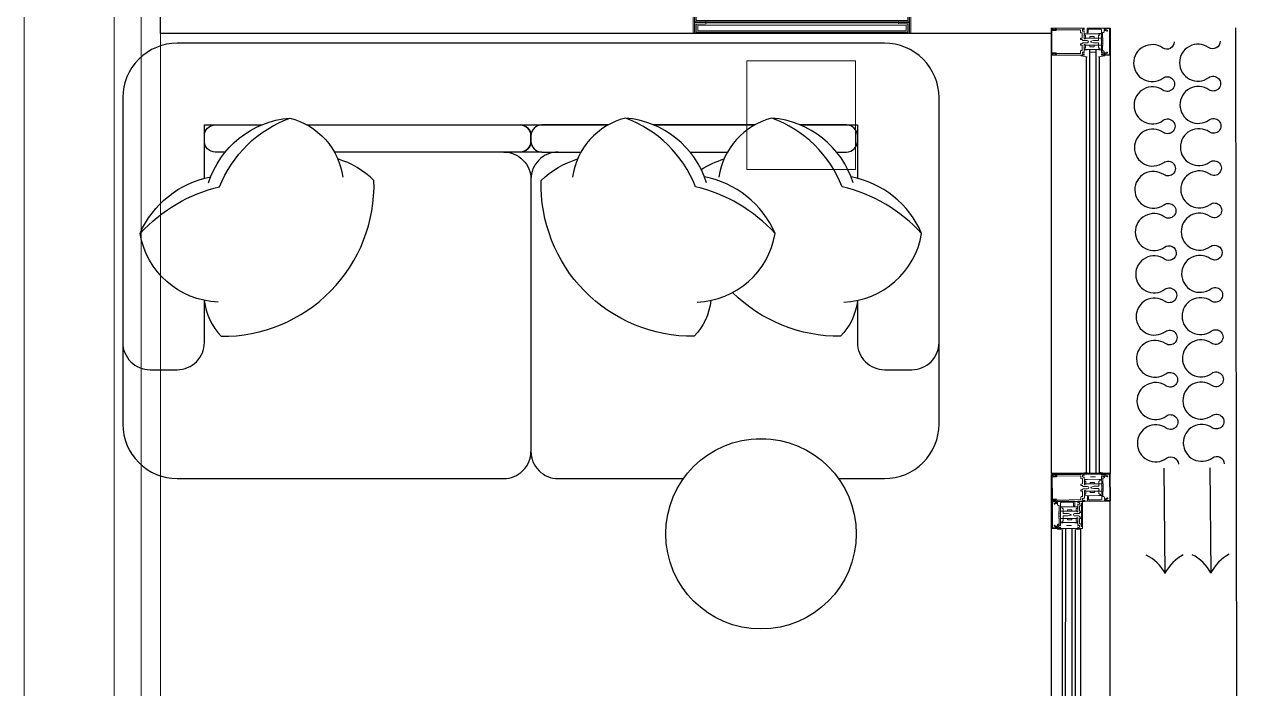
# Model space of a CAD drawing. Extents: x -678889171 to 586587, y -792238163 to 335485.
# Drawn here: x 65991 to 68223, y 66063 to 67284 of the extents above; entities that cross this region are included whole.
import ezdxf
from ezdxf.xclip import XClip

# ---------------------------------------------------------------- set-up
doc = ezdxf.new("R2010")
doc.units = 0
doc.header["$MEASUREMENT"] = 0
doc.header["$XCLIPFRAME"] = 2
doc.set_wipeout_variables(frame=1)
doc.layers.get('0').update_dxf_attribs({"color": 8})
for name, color, linetype in [('9TH-FURN$0$I-EQPM', 252, 'Continuous'), ('9TH-FURN$0$I-WIPEOUT', 252, 'Continuous'), ('XR-A-9TH-FLOOR$0$A-SITE-PATT', 252, 'Continuous'), ('XR-A-9TH-FLOOR$0$A-WALL', 252, 'Continuous'), ('XR-A-Access hatch$0$A-SITE-PATT', 252, 'Continuous'), ('XR-A-Access hatch$0$A-WALL', 252, 'Continuous'), ('XR-A-TYP 00(OUTER)$0$A-GLAZ', 252, 'Continuous'), ('XR-A-TYP 00(OUTER)$0$A-SEC-CLAD', 252, 'Continuous'), ('XR-A-TYP 00(OUTER)$0$A-SITE-PATT', 252, 'Continuous'), ('XR-A-TYP-4TH TO 10TH (OUTER)$0$A-DIM-IN', 252, 'Continuous'), ('XR-A-TYP-4TH TO 10TH (OUTER)$0$A-WALL', 252, 'Continuous')]:
    doc.layers.add(name, color=color, linetype=linetype)
for name, color, linetype, lineweight in [('XR-A-Access hatch$0$A-HCH-15', 252, 'Continuous', 15), ('XR-A-Access hatch$0$A-LIN-10', 252, 'Continuous', 9), ('XR-A-Access hatch$0$A-LIN-20', 252, 'Continuous', 20), ('XR-A-TYP 00(OUTER)$0$Main entrance$0$A-ELEV-GLAZ', 252, 'Continuous', 20), ('XR-A-TYP 00(OUTER)$0$xref units$0$A-ELEV-P1', 252, 'Continuous', 9), ('XR-A-TYP 00(OUTER)$0$xref units$0$A-FLOR-HRAL-P2', 252, 'Continuous', 20), ('XR-balcony drain (Tower A)$0$dim-in-m', 252, 'Continuous', 0)]:
    doc.layers.add(name, color=color, linetype=linetype, lineweight=lineweight)

# ---------------------------------------------------------------- blocks, each defined once
blk = doc.blocks.new('9TH-FURN$0$XREF_1BR$0$05BDRAPE')
for points in [[(-500, 0, 0.608416), (-485.7, 27.6, -0.608416), (-450, 96.6, -0.608416), (-414.3, 27.7, 1.932003), (-385.7, 27.7, -0.608416), (-350, 96.6, -0.608416), (-314.3, 27.7, 1.932003), (-285.7, 27.7, -0.608416), (-250, 96.6, -0.608416), (-214.3, 27.7, 1.932003), (-185.7, 27.7, -0.608416), (-150, 96.6, -0.608416), (-114.3, 27.7, 1.932003), (-85.7, 27.7, -0.608416), (-50, 96.6, -0.608416), (-14.3, 27.7, 0.608436), (0, 0, -0.608416)], [(0, 0, 0.608416), (14.3, 27.7, -0.608416), (50, 96.6, -0.608416), (85.7, 27.7, 1.932003), (114.3, 27.7, -0.608416), (150, 96.6, -0.608416), (185.7, 27.7, 1.932003), (214.3, 27.7, -0.608416), (250, 96.6, -0.608416), (285.7, 27.7, 1.932003), (314.3, 27.7, -0.608416), (350, 96.6, -0.608416), (385.7, 27.7, 1.932003), (414.3, 27.7, -0.608416), (450, 96.6, -0.608416), (485.7, 27.7, 0.608436), (500, 0, -0.608416)]]:
    blk.add_lwpolyline(points, format="xyb")
blk = doc.blocks.new('9TH-FURN$0$XREF_1BR$0$GUEST T1')
blk.add_line((-974.1, -13.6), (-1214.4, -13.6))
for centre, start, end in [((-1258, 72.1), 296.9731, 333.1823), ((-1258, -99.3), 26.8177, 63.0269)]:
    blk.add_arc(centre, 96.2, start, end)
at = {"xscale": -0.9651072330830278, "yscale": 0.9651072330830278, "zscale": 0.9651072330830278}
blk.add_blockref('9TH-FURN$0$XREF_1BR$0$05BDRAPE', (-482.6, -46.6), dxfattribs=at)
blk = doc.blocks.new('XR-A-TYP 00(OUTER)$0$2nd floor towers$0$xref units$0$Sl-Dr-1500')
at = {"layer": 'XR-A-TYP 00(OUTER)$0$A-GLAZ'}
for p, q in [((525, 7.9, 0), (2125, 7.9, 0)), ((525, 7.9, 0), (2125, 7.9, 0)), ((2125, 7.9, 0), (2173.8, 7.9, 0)), ((2173.8, 7.9, 0), (2175, -100.1, 0)), ((1350, -11.9, 0), (2072.5, -12.2, 0)), ((1350, -17.9, 0), (2075, -18.2, 0)), ((1350, -29.9, 0), (2075, -30.2, 0)), ((1350, -35.9, 0), (2072.2, -36.2, 0)), ((525, -46.1, 0), (2075, -46.1, 0)), ((475, -100.1, 0), (2175, -100.1, 0))]:
    blk.add_line(p, q, dxfattribs=at)
at = {"layer": 'XR-A-TYP 00(OUTER)$0$A-GLAZ', "extrusion": (-1.43382e-08, 7.6538e-09, 1)}
for p, q in [((2074.1, 7.9, 0), (2074.6, -46.1, 0)), ((2124.1, 8.3, 0), (2125, -99.7, 0))]:
    blk.add_line(p, q, dxfattribs=at)
at = {"layer": 'XR-A-TYP 00(OUTER)$0$Main entrance$0$A-ELEV-GLAZ', "extrusion": (-1.43382e-08, 7.6538e-09, 1)}
for p, q in [((2074.5, -1.9, 0), (2074.5, 7.5, 0)), ((2074.5, 7.5, 0), (2124.5, 7.5, 0)), ((2075.5, 6.2, 0), (2075.5, -1.5, 0)), ((2123.4, 6.2, 0), (2075.5, 6.2, 0)), ((2076.3, -1.4, 0), (2078.5, 2.5, 0)), ((2080, 1.7, 0), (2078.7, -0.6, 0)), ((2120.2, -0.6, 0), (2119, 1.7, 0)), ((2120.4, 2.5, 0), (2122.7, -1.4, 0)), ((2124.1, -52.1, 0), (2123, 7.2, 0)), ((2124.1, -52.1, 0), (2123, 7.2, 0)), ((2123.3, 7.4, 0), (2124.5, 6.2, 0)), ((2123.4, -1.5, 0), (2123.4, 6.2, 0)), ((2124.5, 7.5, 0), (2124.5, -1.9, 0)), ((2124.5, 7.5, 0), (2124.5, -1.9, 0)), ((2124.5, 6.2, 0), (2126.4, 1.3, 0)), ((2124.9, 0.6, 0), (2125, -1.4, 0)), ((2126.4, 1.3, 0), (2125.5, 1.3, 0)), ((2071.6, -13.7, 0), (2073.2, -2.3, 0)), ((2074.5, -8, 0), (2074.5, -4.1, 0)), ((2076.6, -8.4, 0), (2074.9, -8.4, 0)), ((2075.1, -3.4, 0), (2076, -3.4, 0)), ((2075.5, -1.5, 0), (2076.2, -1.5, 0)), ((2076.2, -3.2, 0), (2075.7, -3.2, 0)), ((2076.3, -6.3, 0), (2076.3, -6.5, 0)), ((2079.2, -5.2, 0), (2077.3, -5.2, 0)), ((2078.7, -0.6, 0), (2078.7, -3.4, 0)), ((2078.7, -3.4, 0), (2081.1, -3.4, 0)), ((2094.7, -8.4, 0), (2079.9, -8.4, 0)), ((2079.9, -28.9, 0), (2079.9, -19.7, 0)), ((2080.3, -6.5, 0), (2080.3, -6.3, 0)), ((2082.4, -4.7, 0), (2082.4, -6.3, 0)), ((2082.4, -6.3, 0), (2092.6, -6.3, 0)), ((2084.6, -8.4, 0), (2084.6, -13.7, 0)), ((2085.1, -12.4, 0), (2085.1, -38.8, 0)), ((2087.7, -13.7, 0), (2087.7, -12.4, 0)), ((2092.8, -13.7, 0), (2087.7, -13.7, 0)), ((2090.2, -29.6, 0), (2090.2, -21.6, 0)), ((2090.2, -21.6, 0), (2092.8, -21.6, 0)), ((2092.6, -6.3, 0), (2093.1, -5.8, 0)), ((2092.8, -8.4, 0), (2092.8, -13.7, 0)), ((2092.8, -8.4, 0), (2094.2, -8.4, 0)), ((2092.8, -13.7, 0), (2094.2, -13.7, 0)), ((2092.8, -21.6, 0), (2092.8, -13.7, 0)), ((2092.8, -38.3, 0), (2092.8, -13.7, 0)), ((2092.8, -13.7, 0), (2093.7, -13.7, 0)), ((2093.1, -5.8, 0), (2099.2, -5.8, 0)), ((2093.7, -13.7, 0), (2094, -13.4, 0)), ((2094, -13.4, 0), (2094.3, -13.7, 0)), ((2094.3, -13.7, 0), (2095.9, -13.7, 0)), ((2095, -8.7, 0), (2094.7, -8.4, 0)), ((2095.3, -8.4, 0), (2095, -8.7, 0)), ((2103.6, -8.4, 0), (2095.3, -8.4, 0)), ((2095.9, -13.7, 0), (2096.2, -13.4, 0)), ((2096.2, -13.4, 0), (2096.5, -13.7, 0)), ((2096.5, -13.7, 0), (2097.4, -13.7, 0)), ((2096.7, -8.4, 0), (2096.7, -5.8, 0)), ((2097.4, -13.7, 0), (2097.4, -22.8, 0)), ((2099.2, -5.8, 0), (2099.5, -6.1, 0)), ((2099.5, -6.1, 0), (2099.8, -5.8, 0)), ((2099.8, -5.8, 0), (2105.8, -5.8, 0)), ((2101.6, -22.8, 0), (2101.6, -13.7, 0)), ((2101.6, -13.7, 0), (2102.4, -13.7, 0)), ((2102.3, -8.4, 0), (2102.3, -5.8, 0)), ((2102.4, -13.7, 0), (2102.8, -13.4, 0)), ((2102.8, -13.4, 0), (2103.1, -13.7, 0)), ((2103.1, -13.7, 0), (2104.6, -13.7, 0)), ((2103.9, -8.7, 0), (2103.6, -8.4, 0)), ((2104.2, -8.4, 0), (2103.9, -8.7, 0)), ((2121.1, -8.4, 0), (2104.2, -8.4, 0)), ((2104.6, -13.7, 0), (2104.9, -13.4, 0)), ((2104.8, -8.4, 0), (2106.1, -8.4, 0)), ((2104.8, -13.7, 0), (2106.1, -13.7, 0)), ((2104.9, -13.4, 0), (2105.2, -13.7, 0)), ((2105.2, -13.7, 0), (2106.1, -13.7, 0)), ((2105.8, -5.8, 0), (2106.4, -6.3, 0)), ((2106.1, -13.7, 0), (2106.1, -8.4, 0)), ((2106.1, -13.7, 0), (2111.2, -13.7, 0)), ((2106.1, -21.6, 0), (2106.1, -13.7, 0)), ((2106.1, -13.7, 0), (2106.1, -38.3, 0)), ((2108.7, -21.6, 0), (2106.1, -21.6, 0)), ((2106.4, -6.3, 0), (2116.6, -6.3, 0)), ((2108.7, -29.6, 0), (2108.7, -21.6, 0)), ((2111.2, -13.7, 0), (2111.2, -12.4, 0)), ((2113.9, -12.4, 0), (2113.9, -38.8, 0)), ((2114.3, -8.4, 0), (2114.3, -13.7, 0)), ((2116.6, -6.3, 0), (2116.6, -4.7, 0)), ((2117.8, -3.4, 0), (2120.2, -3.4, 0)), ((2120.2, -3.4, 0), (2120.2, -0.6, 0)), ((2122.4, -31.5, 0), (2122.4, -9.7, 0)), ((2122.8, -1.5, 0), (2123.4, -1.5, 0)), ((2123.2, -3.2, 0), (2122.8, -3.2, 0)), ((2123, -3.4, 0), (2123.8, -3.4, 0)), ((2123, -3.4, 0), (2123.8, -3.4, 0)), ((2124.5, -4.1, 0), (2124.5, -8, 0)), ((2124.5, -4.1, 0), (2124.5, -34.9, 0)), ((2125, -1.4, 0), (2126.5, -2.9, 0)), ((2127.3, -45.5, 0), (2126.5, -2.9, 0)), ((2071.6, -34.9, 0), (2073.2, -46.3, 0)), ((2074.5, -48.8, 0), (2074.5, -40.6, 0)), ((2074.9, -40.2, 0), (2076.6, -40.2, 0)), ((2076.3, -42.1, 0), (2076.3, -42.3, 0)), ((2077.3, -43.3, 0), (2079.2, -43.3, 0)), ((2079.9, -40.2, 0), (2087.4, -40.2, 0)), ((2080.3, -42.3, 0), (2080.3, -42.1, 0)), ((2083, -46.2, 0), (2083, -43.8, 0)), ((2083, -43.8, 0), (2092.8, -43.8, 0)), ((2084.6, -40.2, 0), (2084.6, -34.9, 0)), ((2087.4, -40.2, 0), (2087.7, -40.5, 0)), ((2087.7, -37.5, 0), (2092.8, -37.5, 0)), ((2087.7, -38.8, 0), (2087.7, -37.5, 0)), ((2087.7, -40.5, 0), (2088, -40.2, 0)), ((2088, -40.2, 0), (2093.9, -40.2, 0)), ((2092.8, -29.6, 0), (2090.2, -29.6, 0)), ((2092.8, -37.5, 0), (2092.8, -29.6, 0)), ((2092.8, -43.8, 0), (2092.8, -46.2, 0)), ((2093.9, -38.6, 0), (2093.1, -38.6, 0)), ((2094.1, -40, 0), (2094.1, -38.8, 0)), ((2095.4, -46.2, 0), (2095.4, -43.8, 0)), ((2095.4, -43.8, 0), (2096.1, -43.8, 0)), ((2097.4, -22.8, 0), (2098.6, -27.4, 0)), ((2097.4, -42.5, 0), (2097.4, -34.5, 0)), ((2100.3, -27.4, 0), (2101.6, -22.8, 0)), ((2101.6, -34.5, 0), (2101.6, -42.5, 0)), ((2102.9, -43.8, 0), (2103.6, -43.8, 0)), ((2103.6, -43.8, 0), (2103.6, -46.2, 0)), ((2104.8, -38.8, 0), (2104.8, -40, 0)), ((2105.9, -38.6, 0), (2105, -38.6, 0)), ((2105, -40.2, 0), (2110.9, -40.2, 0)), ((2106.1, -29.6, 0), (2108.7, -29.6, 0)), ((2106.1, -37.5, 0), (2106.1, -29.6, 0)), ((2111.2, -37.5, 0), (2106.1, -37.5, 0)), ((2106.1, -46.2, 0), (2106.1, -43.8, 0)), ((2106.1, -43.8, 0), (2115.9, -43.8, 0)), ((2110.9, -40.2, 0), (2111.2, -40.5, 0)), ((2111.2, -38.8, 0), (2111.2, -37.5, 0)), ((2111.2, -40.5, 0), (2111.6, -40.2, 0)), ((2111.6, -40.2, 0), (2119, -40.2, 0)), ((2115.9, -43.8, 0), (2115.9, -46.2, 0)), ((2116, -34.2, 0), (2116, -33.4, 0)), ((2116.6, -32.8, 0), (2121.1, -32.8, 0)), ((2124.5, -34.9, 0), (2116.6, -34.9, 0)), ((2118.7, -42.1, 0), (2118.7, -42.3, 0)), ((2119.7, -43.3, 0), (2121.6, -43.3, 0)), ((2122.3, -40.2, 0), (2124, -40.2, 0)), ((2122.6, -42.3, 0), (2122.6, -42.1, 0)), ((2124.5, -40.6, 0), (2124.5, -48.6, 0)), ((2124.5, -40.6, 0), (2124.5, -48.8, 0)), ((2124.5, -48.8, 0), (2074.5, -48.8, 0)), ((2077.8, -47.5, 0), (2077.8, -47.1, 0)), ((2077.8, -47.5, 0), (2121.2, -47.5, 0)), ((2078.2, -46.6, 0), (2082.6, -46.6, 0)), ((2093.3, -46.6, 0), (2095, -46.6, 0)), ((2104, -46.6, 0), (2105.7, -46.6, 0)), ((2116.3, -46.6, 0), (2120.7, -46.6, 0)), ((2121.2, -47.1, 0), (2121.2, -47.5, 0)), ((2126.3, -52.5, 0), (2124.5, -52.5, 0)), ((2125.9, -50.4, 0), (2125.9, -50.6, 0)), ((2128.8, -49.2, 0), (2126.9, -49.3, 0)), ((2132.1, -45.9, 0), (2127.7, -46, 0)), ((2129.9, -50.5, 0), (2129.9, -50.3, 0))]:
    blk.add_line(p, q, dxfattribs=at)
at = {"layer": 'XR-A-TYP 00(OUTER)$0$Main entrance$0$A-ELEV-GLAZ'}
for p, q in [((2170.6, 1.4, 0), (2172.3, 6.3, 0)), ((2171.5, 1.4, 0), (2170.6, 1.4, 0)), ((2172.1, -1.3, 0), (2172.1, 0.7, 0)), ((2172.3, 6.3, 0), (2173.5, 7.5, 0)), ((2173.8, 7.3, 0), (2174.5, -52)), ((2170.6, -2.8, 0), (2172.1, -1.3, 0)), ((2170.6, -2.8, 0), (2171.1, -45.5, 0)), ((2124.5, -58.2, 0), (2132.4, -58.1, 0)), ((2124.9, -89, 0), (2124.5, -58.2, 0)), ((2126.7, -61.6, 0), (2126.9, -83.4, 0)), ((2132.4, -60.2, 0), (2127.9, -60.3, 0)), ((2137.4, -52.8, 0), (2129.9, -52.9, 0)), ((2133, -49.2, 0), (2133, -46.8, 0)), ((2142.8, -49.1, 0), (2133, -49.2, 0)), ((2133, -58.8, 0), (2133, -59.6, 0)), ((2135.4, -80.6, 0), (2135.1, -54.1, 0)), ((2137.7, -52.5, 0), (2137.4, -52.8, 0)), ((2138, -52.8, 0), (2137.7, -52.5, 0)), ((2137.7, -54.1, 0), (2137.7, -55.4, 0)), ((2137.7, -55.4, 0), (2142.9, -55.4, 0)), ((2143.9, -52.7, 0), (2138, -52.8, 0)), ((2140.3, -63.3, 0), (2140.4, -71.3, 0)), ((2143, -63.3, 0), (2140.3, -63.3, 0)), ((2142.8, -46.7, 0), (2142.8, -49.1, 0)), ((2143.1, -79.2, 0), (2142.9, -54.5, 0)), ((2142.9, -55.4, 0), (2143, -63.3, 0)), ((2143.1, -54.3, 0), (2143.9, -54.3, 0)), ((2144.9, -46.2, 0), (2143.2, -46.2, 0)), ((2144.1, -54.1, 0), (2144.1, -52.9, 0)), ((2145.4, -49.1, 0), (2145.3, -46.6, 0)), ((2146.1, -49.1, 0), (2145.4, -49.1, 0)), ((2147.4, -58.4, 0), (2147.3, -50.3, 0)), ((2148.7, -65.4, 0), (2147.6, -70, 0)), ((2151.8, -70, 0), (2150.5, -65.4, 0)), ((2151.6, -50.3, 0), (2151.7, -58.3, 0)), ((2153.5, -49, 0), (2152.8, -49, 0)), ((2153.5, -46.6, 0), (2153.5, -49, 0)), ((2155.6, -46.1, 0), (2153.9, -46.1, 0)), ((2154.8, -52.8, 0), (2154.8, -54, 0)), ((2160.9, -52.5, 0), (2155, -52.6, 0)), ((2155.1, -54.2, 0), (2155.9, -54.2, 0)), ((2156.1, -49, 0), (2156, -46.5, 0)), ((2165.9, -48.9, 0), (2156.1, -49, 0)), ((2156.1, -54.4, 0), (2156.4, -79, 0)), ((2156.1, -55.2, 0), (2156.2, -63.2, 0)), ((2161.3, -55.2, 0), (2156.1, -55.2, 0)), ((2156.2, -63.2, 0), (2158.9, -63.1, 0)), ((2158.9, -63.1, 0), (2159, -71.1, 0)), ((2161.2, -52.2, 0), (2160.9, -52.5, 0)), ((2161.6, -52.5, 0), (2161.2, -52.2, 0)), ((2161.3, -53.8, 0), (2161.3, -55.2, 0)), ((2169, -52.4, 0), (2161.6, -52.5, 0)), ((2164.2, -80.3, 0), (2163.9, -53.8, 0)), ((2164.3, -52.5, 0), (2164.4, -57.8, 0)), ((2165.8, -46.4, 0), (2165.9, -48.9, 0)), ((2170.7, -45.9, 0), (2166.3, -46, 0)), ((2168.7, -50.3, 0), (2168.7, -50.5, 0)), ((2169.1, -63.7, 0), (2169.2, -72.9, 0)), ((2171.6, -49.2, 0), (2169.7, -49.3, 0)), ((2174.1, -52.4), (2172.3, -52.4, 0)), ((2172.6, -50.5, 0), (2172.6, -50.3, 0)), ((2177.4, -57.6, 0), (2175.7, -46.2)), ((2124.9, -89, 0), (2124.8, -85.1, 0)), ((2128.2, -84.6, 0), (2145.1, -84.5, 0)), ((2143, -86.6, 0), (2132.8, -86.7, 0)), ((2132.8, -86.7, 0), (2132.8, -88.3, 0)), ((2135, -84.6, 0), (2134.9, -79.3, 0)), ((2138, -79.2, 0), (2138, -80.6, 0)), ((2143.1, -79.2, 0), (2138, -79.2, 0)), ((2140.4, -71.3, 0), (2143.1, -71.2, 0)), ((2143.5, -87.1, 0), (2143, -86.6, 0)), ((2143.1, -71.2, 0), (2143.1, -79.2, 0)), ((2144, -79.2, 0), (2143.1, -79.2, 0)), ((2143.1, -79.2, 0), (2143.2, -84.5, 0)), ((2144.5, -79.2, 0), (2143.1, -79.2, 0)), ((2144.5, -84.5, 0), (2143.2, -84.5, 0)), ((2149.5, -87, 0), (2143.5, -87.1, 0)), ((2144.3, -79.5, 0), (2144, -79.2, 0)), ((2144.6, -79.2, 0), (2144.3, -79.5, 0)), ((2146.2, -79.1, 0), (2144.6, -79.2, 0)), ((2145.1, -84.5, 0), (2145.4, -84.1, 0)), ((2145.4, -84.1, 0), (2145.7, -84.4, 0)), ((2145.7, -84.4, 0), (2154, -84.4, 0)), ((2146.5, -79.5, 0), (2146.2, -79.1, 0)), ((2146.8, -79.1, 0), (2146.5, -79.5, 0)), ((2147.7, -79.1, 0), (2146.8, -79.1, 0)), ((2147, -84.4, 0), (2147, -87.1, 0)), ((2147.6, -70, 0), (2147.7, -79.1, 0)), ((2149.9, -86.7, 0), (2149.5, -87, 0)), ((2150.2, -87, 0), (2149.9, -86.7, 0)), ((2156.2, -87, 0), (2150.2, -87, 0)), ((2151.9, -79.1, 0), (2151.8, -70, 0)), ((2152.7, -79.1, 0), (2151.9, -79.1, 0)), ((2152.6, -84.4, 0), (2152.7, -87, 0)), ((2153.1, -79.4, 0), (2152.7, -79.1, 0)), ((2153.4, -79.1, 0), (2153.1, -79.4, 0)), ((2154.9, -79.1, 0), (2153.4, -79.1, 0)), ((2154, -84.4, 0), (2154.3, -84, 0)), ((2154.3, -84, 0), (2154.6, -84.3, 0)), ((2154.6, -84.3, 0), (2169.4, -84.2, 0)), ((2155.2, -79.4, 0), (2154.9, -79.1, 0)), ((2156.4, -79, 0), (2155.1, -79.1, 0)), ((2156.5, -84.3, 0), (2155.1, -84.3, 0)), ((2155.5, -79, 0), (2155.2, -79.4, 0)), ((2156.4, -79, 0), (2155.5, -79, 0)), ((2156.7, -86.4, 0), (2156.2, -87, 0)), ((2156.3, -71.1, 0), (2156.4, -79, 0)), ((2159, -71.1, 0), (2156.3, -71.1, 0)), ((2156.4, -79, 0), (2161.5, -79, 0)), ((2156.5, -84.3, 0), (2156.4, -79, 0)), ((2166.9, -86.3, 0), (2156.7, -86.4, 0)), ((2161.5, -79, 0), (2161.6, -80.3, 0)), ((2164.7, -84.2, 0), (2164.6, -78.9, 0)), ((2167, -87.9, 0), (2166.9, -86.3, 0)), ((2170.6, -89.2, 0), (2168.2, -89.2, 0)), ((2169, -86.1, 0), (2169, -86.3, 0)), ((2170.1, -87.4, 0), (2172, -87.3, 0)), ((2170.7, -92, 0), (2170.6, -89.2, 0)), ((2172.7, -84.1, 0), (2174.4, -84.1)), ((2173, -86.3, 0), (2173, -86, 0)), ((2174.2, -89.1), (2173.4, -89.1, 0)), ((2174.8, -84.5), (2174.9, -88.5)), ((2177.7, -78.8, 0), (2176.2, -90.2, 0)), ((2125, -100.5, 0), (2124.9, -91.1, 0)), ((2125, -100.5, 0), (2124.9, -91.2, 0)), ((2175, -100), (2125, -100.5, 0)), ((2126.4, -89.7, 0), (2125.5, -89.7, 0)), ((2126.4, -89.7, 0), (2125.5, -89.7, 0)), ((2126.6, -91.6, 0), (2126, -91.6, 0)), ((2126, -91.6, 0), (2126, -99.3, 0)), ((2126, -99.3, 0), (2173.9, -98.7)), ((2126.2, -89.9, 0), (2126.6, -89.9, 0)), ((2129, -95.6, 0), (2126.7, -91.7, 0)), ((2131.5, -89.6, 0), (2129.1, -89.6, 0)), ((2129.1, -89.6, 0), (2129.1, -92.5, 0)), ((2129.1, -92.5, 0), (2130.5, -94.7, 0)), ((2169.4, -94.3, 0), (2170.7, -92, 0)), ((2173.1, -91.2, 0), (2170.9, -95.1, 0)), ((2173.2, -89.4, 0), (2173.6, -89.3, 0)), ((2173.8, -91, 0), (2173.2, -91, 0)), ((2173.9, -98.7), (2173.8, -91, 0)), ((2174.9, -90.6), (2175, -100))]:
    blk.add_line(p, q, dxfattribs=at)
at = {"layer": 'XR-A-TYP 00(OUTER)$0$Main entrance$0$A-ELEV-GLAZ', "elevation": 0}
blk.add_lwpolyline([(2173.2, 8, -0.668179), (2173.3, 7.6), (2171.6, 5.9), (2170.5, 5.8), (2170.6, 1.4), (2171.3, 1.4), (2169.9, -1.1, -0.767327), (2169.3, -0.9), (2169.2, 6.7), (2128.4, 6.2), (2128.5, -1.4, -0.767327), (2127.9, -1.5), (2126.5, 0.9), (2127.2, 0.9), (2127.1, 5.4), (2126.1, 5.4), (2124.3, 7.1, -0.668179), (2124.5, 7.5)], format="xyb", close=True, dxfattribs=at)
at = {"layer": 'XR-A-TYP 00(OUTER)$0$Main entrance$0$A-ELEV-GLAZ', "extrusion": (-1.43382e-08, 7.6538e-09, 1)}
for centre, radius, start, end in [((2079.3, 2.1, 0), 0.847, 329.9946, 149.9946), ((2119.7, 2.1, 0), 0.847, 29.9946, 209.9946), ((2123.2, 7.2, 0), 0.211, 46.0792, 181.0792), ((2125.6, 0.7, 0), 0.635, 91.0792, 181.0792), ((2075.7, -1.9, 0), 1.27, 179.9946, 269.9946), ((2075.1, -4.1, 0), 0.635, 89.9946, 179.9946), ((2074.9, -8, 0), 0.423, 179.9946, 269.9946), ((2076, -2.4, 0), 1.06, 269.9946, 71.3317), ((2076.2, -2.4, 0), 0.847, 269.9946, 89.9946), ((2077.3, -6.3, 0), 1.06, 89.9946, 179.9946), ((2078.2, -6.5, 0), 1.91, 179.9946, 225.1843), ((2076.6, -8.1, 0), 0.318, 269.9946, 45.1843), ((2079.2, -6.3, 0), 1.06, 359.9946, 89.9946), ((2079.9, -8.1, 0), 0.318, 134.8049, 269.9946), ((2078.4, -6.5, 0), 1.91, 314.8049, 359.9946), ((2081.1, -4.7, 0), 1.27, 359.9946, 89.9946), ((2086.4, -12.4, 0), 1.32, 359.9946, 179.9946), ((2112.6, -12.4, 0), 1.32, 359.9946, 179.9946), ((2117.8, -4.7, 0), 1.27, 89.9946, 179.9946), ((2121.1, -9.7, 0), 1.27, 359.9946, 89.9946), ((2123, -2.4, 0), 1.06, 108.6576, 269.9946), ((2122.8, -2.4, 0), 0.847, 89.9946, 269.9946), ((2123.2, -1.9, 0), 1.27, 269.9946, 359.9946), ((2123.8, -4.1, 0), 0.635, 359.9946, 89.9946), ((2123.8, -4.1, 0), 0.635, 359.9946, 89.9946), ((2074.9, -40.6, 0), 0.423, 89.9946, 179.9946), ((2078.2, -42.1, 0), 1.91, 134.8049, 179.9946), ((2077.3, -42.3, 0), 1.06, 179.9946, 269.9946), ((2076.6, -40.5, 0), 0.318, 314.8049, 89.9946), ((2079.2, -42.3, 0), 1.06, 269.9946, 359.9946), ((2079.9, -40.5, 0), 0.318, 89.9946, 225.1843), ((2078.4, -42.1, 0), 1.91, 359.9946, 45.1843), ((2086.4, -38.8, 0), 1.32, 179.9946, 359.9946), ((2093.1, -38.3, 0), 0.212, 179.9946, 269.9946), ((2093.9, -38.8, 0), 0.212, 359.9946, 89.9946), ((2093.9, -40, 0), 0.212, 269.9946, 359.9946), ((2096.1, -42.5, 0), 1.27, 269.9946, 359.9946), ((2099.5, -34.5, 0), 2.12, 359.9946, 179.9946), ((2099.5, -27.2, 0), 0.911, 194.9946, 344.9946), ((2102.9, -42.5, 0), 1.27, 179.9946, 269.9946), ((2105, -38.8, 0), 0.212, 89.9946, 179.9946), ((2105, -40, 0), 0.212, 179.9946, 269.9946), ((2105.9, -38.3, 0), 0.212, 269.9946, 359.9946), ((2112.6, -38.8, 0), 1.32, 179.9946, 359.9946), ((2116.6, -33.4, 0), 0.635, 89.9946, 179.9946), ((2116.6, -34.2, 0), 0.635, 179.9946, 269.9946), ((2120.6, -42.1, 0), 1.91, 134.8049, 179.9946), ((2119.7, -42.3, 0), 1.06, 179.9946, 269.9946), ((2119, -40.5, 0), 0.318, 314.8049, 89.9946), ((2121.1, -31.5, 0), 1.27, 269.9946, 359.9946), ((2121.6, -42.3, 0), 1.06, 269.9946, 359.9946), ((2122.3, -40.5, 0), 0.318, 89.9946, 225.1843), ((2120.7, -42.1, 0), 1.91, 359.9946, 45.1843), ((2124, -40.6, 0), 0.423, 359.9946, 89.9946), ((2078.2, -47.1, 0), 0.423, 89.9946, 179.9946), ((2082.6, -46.2, 0), 0.423, 269.9946, 359.9946), ((2093.3, -46.2, 0), 0.423, 179.9946, 269.9946), ((2095, -46.2, 0), 0.423, 269.9946, 359.9946), ((2104, -46.2, 0), 0.423, 179.9946, 269.9946), ((2105.7, -46.2, 0), 0.423, 269.9946, 359.9946), ((2116.3, -46.2, 0), 0.423, 179.9946, 269.9946), ((2120.7, -47.1, 0), 0.423, 359.9946, 89.9946), ((2124.5, -52.1, 0), 0.423, 181.0792, 271.0792), ((2127, -50.3, 0), 1.06, 91.0792, 181.0792), ((2127.8, -50.5, 0), 1.91, 181.0792, 226.2688), ((2126.3, -52.2, 0), 0.318, 271.0792, 46.2688), ((2127.7, -61.1, 0), 1.27, 91.0792, 181.0792), ((2127.7, -45.5, 0), 0.423, 181.0792, 271.0792), ((2128.8, -50.3, 0), 1.06, 1.0792, 91.0792), ((2129.6, -52.1, 0), 0.318, 135.8895, 271.0792), ((2128, -50.5, 0), 1.91, 315.8895, 1.0792)]:
    blk.add_arc(centre, radius, start, end, dxfattribs=at)
at = {"layer": 'XR-A-TYP 00(OUTER)$0$Main entrance$0$A-ELEV-GLAZ'}
for centre, radius, start, end in [((2171.5, 0.7, 0), 0.635, 0.6287, 90.6287), ((2173.6, 7.3, 0), 0.211, 0.6287, 135.6287), ((2132.4, -58.8, 0), 0.635, 0.6287, 90.6287), ((2132.4, -59.6, 0), 0.635, 270.6287, 0.6287), ((2132.6, -46.8, 0), 0.423, 0.6287, 90.6287), ((2136.4, -54.1, 0), 1.32, 0.6287, 180.6287), ((2143.2, -46.7, 0), 0.423, 90.6287, 180.6287), ((2143.1, -54.5, 0), 0.212, 90.6287, 180.6287), ((2143.9, -52.9, 0), 0.212, 0.6287, 90.6287), ((2143.9, -54.1, 0), 0.212, 270.6287, 0.6287), ((2144.9, -46.6, 0), 0.423, 0.6287, 90.6287), ((2146.1, -50.3, 0), 1.27, 0.6287, 90.6287), ((2149.5, -58.4, 0), 2.12, 180.6287, 0.6287), ((2149.6, -65.6, 0), 0.911, 15.6287, 165.6287), ((2152.8, -50.3, 0), 1.27, 90.6287, 180.6287), ((2153.9, -46.5, 0), 0.423, 90.6287, 180.6287), ((2155, -52.8, 0), 0.212, 90.6287, 180.6287), ((2155.1, -54, 0), 0.212, 180.6287, 270.6287), ((2155.6, -46.5, 0), 0.423, 0.6287, 90.6287), ((2155.9, -54.4, 0), 0.212, 0.6287, 90.6287), ((2162.6, -53.8, 0), 1.32, 0.6287, 180.6287), ((2166.3, -46.4, 0), 0.423, 90.6287, 180.6287), ((2169.7, -50.3, 0), 1.06, 90.6287, 180.6287), ((2170.6, -50.5, 0), 1.91, 180.6287, 225.8184), ((2169, -52.1, 0), 0.318, 270.6287, 45.8184), ((2170.7, -45.5, 0), 0.423, 270.6287, 0.6287), ((2171.6, -50.3, 0), 1.06, 0.6287, 90.6287), ((2172.3, -52.1, 0), 0.318, 135.439, 270.6287), ((2170.7, -50.5, 0), 1.91, 315.439, 0.6287), ((2174, -52), 0.423, 270.6287, 0.6287), ((2125.5, -89, 0), 0.635, 180.6287, 270.6287), ((2125.5, -89, 0), 0.635, 180.6287, 270.6287), ((2128.2, -83.4, 0), 1.27, 180.6287, 270.6287), ((2131.5, -88.3, 0), 1.27, 270.6287, 0.6287), ((2136.7, -80.6, 0), 1.32, 180.6287, 0.6287), ((2162.9, -80.3, 0), 1.32, 180.6287, 0.6287), ((2168.2, -87.9, 0), 1.27, 180.6287, 270.6287), ((2171, -86.1, 0), 1.91, 135.439, 180.6287), ((2170.1, -86.3, 0), 1.06, 180.6287, 270.6287), ((2169.4, -84.5, 0), 0.318, 315.439, 90.6287), ((2172, -86.3, 0), 1.06, 270.6287, 0.6287), ((2172.7, -84.5, 0), 0.318, 90.6287, 225.8184), ((2171.1, -86.1, 0), 1.91, 0.6287, 45.8184), ((2173.4, -90.2, 0), 1.06, 90.6287, 251.9658), ((2174.2, -88.5), 0.635, 270.6287, 0.6287), ((2174.4, -84.6), 0.423, 0.6287, 90.6287), ((2126.2, -91.1, 0), 1.27, 90.6287, 180.6287), ((2126.4, -90.7, 0), 1.06, 289.2917, 90.6287), ((2126.6, -90.7, 0), 0.847, 270.6287, 90.6287), ((2129.7, -95.1, 0), 0.847, 210.6287, 30.6287), ((2170.2, -94.7, 0), 0.847, 150.6287, 330.6287), ((2173.2, -90.2, 0), 0.847, 90.6287, 270.6287), ((2173.6, -90.6, 0), 1.27, 0.6287, 90.6287)]:
    blk.add_arc(centre, radius, start, end, dxfattribs=at)
blk = doc.blocks.new('XR-A-TYP 00(OUTER)$0$m')
at = {"layer": 'XR-A-TYP 00(OUTER)$0$Main entrance$0$A-ELEV-GLAZ'}
for p, q in [((12664.2, 190975.7, 0), (12663.8, 190966.3, 0)), ((12664.2, 190975.7, 0), (12663.8, 190966.3, 0)), ((12714.1, 190973.9, 0), (12664.2, 190975.7, 0)), ((12663.8, 190964.2, 0), (12662.7, 190933.4, 0)), ((12663.8, 190964.2, 0), (12663.6, 190960.2, 0)), ((12665.3, 190964.8, 0), (12664.4, 190964.8, 0)), ((12665.3, 190964.8, 0), (12664.4, 190964.8, 0)), ((12664.9, 190966.7, 0), (12665.2, 190974.4, 0)), ((12665.5, 190966.6, 0), (12664.9, 190966.7, 0)), ((12664.9, 190936.7, 0), (12665.7, 190958.5, 0)), ((12665.1, 190965, 0), (12665.5, 190965, 0)), ((12665.2, 190974.4, 0), (12713, 190972.7, 0)), ((12668, 190970.6, 0), (12665.7, 190966.8, 0)), ((12667, 190959.7, 0), (12683.8, 190959.1, 0)), ((12668, 190964.7, 0), (12668.1, 190967.5, 0)), ((12670.4, 190964.6, 0), (12668, 190964.7, 0)), ((12668.1, 190967.5, 0), (12669.5, 190969.7, 0)), ((12671.6, 190961.6, 0), (12671.6, 190963.3, 0)), ((12681.8, 190961.3, 0), (12671.6, 190961.6, 0)), ((12674, 190955.5, 0), (12673.1, 190929, 0)), ((12673.7, 190959.4, 0), (12673.6, 190954.2, 0)), ((12676.6, 190954.1, 0), (12676.7, 190955.4, 0)), ((12681.8, 190953.9, 0), (12676.6, 190954.1, 0)), ((12681.8, 190953.9, 0), (12680.9, 190929.2, 0)), ((12681.5, 190945.9, 0), (12681.8, 190953.9, 0)), ((12682.3, 190961.8, 0), (12681.8, 190961.3, 0)), ((12681.8, 190953.9, 0), (12682, 190959.2, 0)), ((12682.6, 190953.8, 0), (12681.8, 190953.9, 0)), ((12683.1, 190953.8, 0), (12681.8, 190953.9, 0)), ((12683.3, 190959.1, 0), (12682, 190959.2, 0)), ((12688.4, 190961.6, 0), (12682.3, 190961.8, 0)), ((12683, 190954.1, 0), (12682.6, 190953.8, 0)), ((12683.3, 190953.8, 0), (12683, 190954.1, 0)), ((12684.8, 190953.8, 0), (12683.3, 190953.8, 0)), ((12683.8, 190959.1, 0), (12684.1, 190958.8, 0)), ((12684.1, 190958.8, 0), (12684.5, 190959.1, 0)), ((12684.5, 190959.1, 0), (12692.7, 190958.8, 0)), ((12685.1, 190954.1, 0), (12684.8, 190953.8, 0)), ((12685.4, 190953.7, 0), (12685.1, 190954.1, 0)), ((12686.3, 190953.7, 0), (12685.4, 190953.7, 0)), ((12685.8, 190959, 0), (12685.9, 190961.7, 0)), ((12686, 190944.6, 0), (12686.3, 190953.7, 0)), ((12688.7, 190961.2, 0), (12688.4, 190961.6, 0)), ((12689, 190961.6, 0), (12688.7, 190961.2, 0)), ((12695, 190961.3, 0), (12689, 190961.6, 0)), ((12690.5, 190953.6, 0), (12690.2, 190944.5, 0)), ((12691.4, 190953.5, 0), (12690.5, 190953.6, 0)), ((12691.4, 190958.8, 0), (12691.5, 190961.5, 0)), ((12691.7, 190953.8, 0), (12691.4, 190953.5, 0)), ((12692, 190953.5, 0), (12691.7, 190953.8, 0)), ((12693.5, 190953.4, 0), (12692, 190953.5, 0)), ((12692.7, 190958.8, 0), (12693, 190958.4, 0)), ((12693, 190958.4, 0), (12693.3, 190958.8, 0)), ((12693.3, 190958.8, 0), (12708.1, 190958.2, 0)), ((12693.9, 190953.8, 0), (12693.5, 190953.4, 0)), ((12695, 190953.4, 0), (12693.7, 190953.4, 0)), ((12695.2, 190958.7, 0), (12693.9, 190958.7, 0)), ((12694.2, 190953.4, 0), (12693.9, 190953.8, 0)), ((12694.1, 190928.8, 0), (12695, 190953.4, 0)), ((12695, 190953.4, 0), (12694.2, 190953.4, 0)), ((12694.7, 190945.5, 0), (12695, 190953.4, 0)), ((12695.5, 190960.8, 0), (12695, 190961.3, 0)), ((12695.2, 190958.7, 0), (12695, 190953.4, 0)), ((12695, 190953.4, 0), (12700.2, 190953.2, 0)), ((12705.7, 190960.4, 0), (12695.5, 190960.8, 0)), ((12700.2, 190953.2, 0), (12700.2, 190954.5, 0)), ((12702.9, 190954.4, 0), (12701.9, 190928, 0)), ((12703.4, 190958.4, 0), (12703.2, 190953.1, 0)), ((12705.8, 190962, 0), (12705.7, 190960.4, 0)), ((12709.5, 190963.2, 0), (12707.1, 190963.3, 0)), ((12707.8, 190960.1, 0), (12707.9, 190960.4, 0)), ((12708.4, 190968.3, 0), (12709.6, 190966, 0)), ((12708.9, 190961.4, 0), (12710.8, 190961.3, 0)), ((12709.6, 190966, 0), (12709.5, 190963.2, 0)), ((12712, 190965.1, 0), (12709.9, 190969.1, 0)), ((12711.4, 190958.1, 0), (12713.1, 190958, 0)), ((12711.8, 190960.2, 0), (12711.8, 190960, 0)), ((12712.8, 190965, 0), (12712.1, 190965, 0)), ((12712.1, 190963.3, 0), (12712.5, 190963.3, 0)), ((12713.1, 190963, 0), (12712.3, 190963.1, 0)), ((12713, 190972.7, 0), (12712.8, 190965, 0)), ((12713.6, 190958.5, 0), (12713.7, 190962.4, 0)), ((12713.8, 190964.5, 0), (12714.1, 190973.9, 0)), ((12716.3, 190952.6, 0), (12715.1, 190964.1, 0)), ((12662.7, 190933.4, 0), (12670.5, 190933.1, 0)), ((12670.6, 190935.2, 0), (12666.1, 190935.4, 0)), ((12671.1, 190933.7, 0), (12671.2, 190934.5, 0)), ((12675.7, 190928.9, 0), (12675.8, 190930.3, 0)), ((12675.8, 190930.3, 0), (12680.9, 190930.1, 0)), ((12678.6, 190938.1, 0), (12678.9, 190946, 0)), ((12681.2, 190938, 0), (12678.6, 190938.1, 0)), ((12678.9, 190946, 0), (12681.5, 190945.9, 0)), ((12680.9, 190930.1, 0), (12681.2, 190938, 0)), ((12685.5, 190933, 0), (12685.3, 190924.9, 0)), ((12687, 190940, 0), (12686, 190944.6, 0)), ((12690.2, 190944.5, 0), (12688.8, 190939.9, 0)), ((12689.5, 190924.8, 0), (12689.8, 190932.8, 0)), ((12694.2, 190929.6, 0), (12694.5, 190937.5, 0)), ((12694.5, 190937.5, 0), (12697.1, 190937.4, 0)), ((12697.4, 190945.4, 0), (12694.7, 190945.5, 0)), ((12697.1, 190937.4, 0), (12697.4, 190945.4, 0)), ((12702.3, 190926.7, 0), (12702.5, 190932, 0)), ((12707.4, 190937.8, 0), (12707.7, 190946.9, 0)), ((12715.5, 190931.5, 0), (12713.5, 190920.1, 0)), ((12662.5, 190927.7, 0), (12660.3, 190868.4)), ((12662.5, 190927.7, 0), (12660.3, 190868.4)), ((12664.6, 190928, 0), (12662.9, 190928.1, 0)), ((12665.5, 190921.1, 0), (12664, 190878.4)), ((12664.2, 190925.9, 0), (12664.2, 190926.1, 0)), ((12667.1, 190924.7, 0), (12665.2, 190924.8, 0)), ((12670.4, 190921.3, 0), (12666, 190921.5, 0)), ((12675.4, 190927.6, 0), (12667.9, 190927.9, 0)), ((12668.2, 190926, 0), (12668.2, 190925.8, 0)), ((12670.9, 190924.2, 0), (12670.8, 190921.7, 0)), ((12680.7, 190923.8, 0), (12670.9, 190924.2, 0)), ((12675.7, 190927.3, 0), (12675.4, 190927.6, 0)), ((12676, 190927.6, 0), (12675.7, 190927.3, 0)), ((12681.9, 190927.4, 0), (12676, 190927.6, 0)), ((12680.6, 190921.4, 0), (12680.7, 190923.8, 0)), ((12682.7, 190920.9, 0), (12681, 190920.9, 0)), ((12681.1, 190929, 0), (12682, 190929, 0)), ((12682.2, 190928.8, 0), (12682.1, 190927.6, 0)), ((12683.9, 190923.7, 0), (12683.2, 190923.7, 0)), ((12683.2, 190923.7, 0), (12683.2, 190921.3, 0)), ((12691.4, 190923.4, 0), (12690.7, 190923.5, 0)), ((12691.3, 190921, 0), (12691.4, 190923.4, 0)), ((12693.4, 190920.5, 0), (12691.7, 190920.6, 0)), ((12692.8, 190927.2, 0), (12692.9, 190928.4, 0)), ((12698.9, 190926.8, 0), (12693, 190927, 0)), ((12693.1, 190928.6, 0), (12693.9, 190928.6, 0)), ((12703.7, 190923, 0), (12693.9, 190923.3, 0)), ((12693.9, 190923.3, 0), (12693.9, 190920.9, 0)), ((12699.3, 190929.4, 0), (12694.2, 190929.6, 0)), ((12699.2, 190926.5, 0), (12698.9, 190926.8, 0)), ((12699.5, 190926.8, 0), (12699.2, 190926.5, 0)), ((12699.3, 190928.1, 0), (12699.3, 190929.4, 0)), ((12707, 190926.5, 0), (12699.5, 190926.8, 0)), ((12703.7, 190920.6, 0), (12703.7, 190923, 0)), ((12708.5, 190920, 0), (12704.1, 190920.1, 0)), ((12706.6, 190924.4, 0), (12706.6, 190924.6, 0)), ((12707.4, 190876.8), (12708.9, 190919.5, 0)), ((12709.5, 190923.2, 0), (12707.6, 190923.3, 0)), ((12712, 190926.3, 0), (12710.3, 190926.4, 0)), ((12710.3, 190866.6), (12712.4, 190925.9, 0)), ((12710.6, 190924.5, 0), (12710.5, 190924.2, 0)), ((12660.7, 190868.2), (12661.9, 190869.3)), ((12661.9, 190869.3), (12663.9, 190874.2)), ((12662.4, 190876.9), (12664, 190878.4)), ((12662.4, 190874.9), (12662.4, 190876.9)), ((12663.9, 190874.2), (12663, 190874.3)), ((12708.1, 190872.7), (12707.2, 190872.7)), ((12707.2, 190872.7), (12708.9, 190867.7)), ((12707.4, 190876.8), (12708.8, 190875.3)), ((12708.8, 190875.3), (12708.7, 190873.3)), ((12708.9, 190867.7), (12709.9, 190866.5))]:
    blk.add_line(p, q, dxfattribs=at)
at = {"layer": 'XR-A-TYP 00(OUTER)$0$Main entrance$0$A-ELEV-GLAZ', "elevation": 0}
blk.add_lwpolyline([(12709.6, 190866, 0.668179), (12709.8, 190866.3), (12708.1, 190868.2), (12707.1, 190868.2), (12707.2, 190872.7), (12707.9, 190872.7), (12706.6, 190875.1, 0.767327), (12706, 190875), (12705.7, 190867.4), (12665, 190868.9), (12665.2, 190876.4, 0.767327), (12664.7, 190876.6), (12663.2, 190874.3), (12663.9, 190874.2), (12663.7, 190869.7), (12662.7, 190869.8), (12660.8, 190868.1, 0.668179), (12661, 190867.7)], format="xyb", close=True, dxfattribs=at)
at = {"layer": 'XR-A-TYP 00(OUTER)$0$Main entrance$0$A-ELEV-GLAZ'}
for centre, radius, start, end in [((12665.1, 190966.2, 0), 1.27, 177.9564, 267.9564), ((12664.4, 190964.1, 0), 0.635, 87.9564, 177.9564), ((12664.4, 190964.1, 0), 0.635, 87.9564, 177.9564), ((12665.3, 190965.8, 0), 1.06, 267.9564, 69.2935), ((12665.5, 190965.8, 0), 0.847, 267.9564, 87.9564), ((12666.9, 190958.4, 0), 1.27, 87.9564, 177.9564), ((12668.8, 190970.1, 0), 0.847, 327.9564, 147.9564), ((12670.4, 190963.3, 0), 1.27, 357.9564, 87.9564), ((12675.4, 190955.4, 0), 1.32, 357.9564, 177.9564), ((12701.5, 190954.5, 0), 1.32, 357.9564, 177.9564), ((12707.1, 190962, 0), 1.27, 87.9564, 177.9564), ((12709.7, 190960.1, 0), 1.91, 177.9564, 223.1461), ((12708.9, 190960.3, 0), 1.06, 87.9564, 177.9564), ((12708.1, 190958.5, 0), 0.318, 267.9564, 43.1461), ((12709.2, 190968.7, 0), 0.847, 27.9564, 207.9564), ((12710.8, 190960.2, 0), 1.06, 357.9564, 87.9564), ((12711.4, 190958.4, 0), 0.318, 132.7668, 267.9564), ((12712.3, 190964.1, 0), 1.06, 106.6194, 267.9564), ((12712.1, 190964.1, 0), 0.847, 87.9564, 267.9564), ((12709.9, 190960.1, 0), 1.91, 312.7668, 357.9564), ((12712.5, 190964.5, 0), 1.27, 267.9564, 357.9564), ((12713.1, 190962.4, 0), 0.635, 357.9564, 87.9564), ((12713.2, 190958.5, 0), 0.423, 267.9564, 357.9564), ((12666.2, 190936.6, 0), 1.27, 177.9564, 267.9564), ((12670.5, 190933.7, 0), 0.635, 267.9564, 357.9564), ((12670.5, 190934.6, 0), 0.635, 357.9564, 87.9564), ((12687.7, 190932.9, 0), 2.12, 357.9564, 177.9564), ((12687.9, 190940.2, 0), 0.911, 192.9564, 342.9564), ((12662.9, 190927.6, 0), 0.423, 87.9564, 177.9564), ((12666.1, 190926.1, 0), 1.91, 132.7668, 177.9564), ((12665.3, 190925.9, 0), 1.06, 177.9564, 267.9564), ((12664.6, 190927.7, 0), 0.318, 312.7668, 87.9564), ((12665.9, 190921.1, 0), 0.423, 87.9564, 177.9564), ((12667.1, 190925.8, 0), 1.06, 267.9564, 357.9564), ((12667.9, 190927.6, 0), 0.318, 87.9564, 223.1461), ((12666.3, 190926, 0), 1.91, 357.9564, 43.1461), ((12670.4, 190921.7, 0), 0.423, 267.9564, 357.9564), ((12674.4, 190929, 0), 1.32, 177.9564, 357.9564), ((12681, 190921.4, 0), 0.423, 177.9564, 267.9564), ((12681.1, 190929.2, 0), 0.212, 177.9564, 267.9564), ((12681.9, 190927.6, 0), 0.212, 267.9564, 357.9564), ((12681.9, 190928.8, 0), 0.212, 357.9564, 87.9564), ((12682.7, 190921.3, 0), 0.423, 267.9564, 357.9564), ((12684, 190925, 0), 1.27, 267.9564, 357.9564), ((12690.8, 190924.7, 0), 1.27, 177.9564, 267.9564), ((12691.7, 190921, 0), 0.423, 177.9564, 267.9564), ((12693, 190927.2, 0), 0.212, 177.9564, 267.9564), ((12693.1, 190928.4, 0), 0.212, 87.9564, 177.9564), ((12693.4, 190920.9, 0), 0.423, 267.9564, 357.9564), ((12693.9, 190928.8, 0), 0.212, 267.9564, 357.9564), ((12700.6, 190928, 0), 1.32, 177.9564, 357.9564), ((12704.1, 190920.5, 0), 0.423, 177.9564, 267.9564), ((12708.5, 190924.5, 0), 1.91, 132.7668, 177.9564), ((12707.6, 190924.4, 0), 1.06, 177.9564, 267.9564), ((12707, 190926.2, 0), 0.318, 312.7668, 87.9564), ((12708.5, 190919.5, 0), 0.423, 357.9564, 87.9564), ((12709.5, 190924.3, 0), 1.06, 267.9564, 357.9564), ((12710.3, 190926.1, 0), 0.318, 87.9564, 223.1461), ((12708.6, 190924.5, 0), 1.91, 357.9564, 43.1461), ((12712, 190925.9, 0), 0.423, 357.9564, 87.9564), ((12660.6, 190868.4), 0.211, 177.9564, 312.9564), ((12663, 190874.9), 0.635, 177.9564, 267.9564), ((12708.1, 190873.3), 0.635, 267.9564, 357.9564), ((12710.1, 190866.6), 0.211, 222.9564, 357.9564)]:
    blk.add_arc(centre, radius, start, end, dxfattribs=at)
blk = doc.blocks.new('XR-A-TYP 00(OUTER)')
at = {"layer": 'XR-A-TYP 00(OUTER)$0$A-GLAZ'}
for p, q in [((70678.7, 53755), (70678.7, 52936.4)), ((70786.7, 53755), (70786.7, 52936.4)), ((70742.7, 53702.3), (70742.7, 52936.4)), ((70748.7, 53715.6), (70748.7, 52936.4)), ((70760.7, 53715.6), (70760.7, 52936.4)), ((70766.7, 53702.3), (70766.7, 52936.4)), ((70786.7, 52936.4), (70678.7, 52936.4))]:
    blk.add_line(p, q, dxfattribs=at)
at = {"layer": 'XR-A-TYP 00(OUTER)$0$A-SEC-CLAD'}
blk.add_lwpolyline([(70678.7, 53745), (69041.4, 53745), (69041.4, 54165), (70678.8, 54165)], dxfattribs=at)
at = {"layer": 'XR-A-TYP 00(OUTER)$0$xref units$0$A-ELEV-P1'}
for points in [[(69341.3, 57500.1), (68791.4, 57495.4), (68791.4, 50405.7), (69341.8, 50405.7)], [(69678.8, 57381.7), (69041.4, 57381.7), (69041.4, 50525.7), (69678.7, 50525.7)]]:
    blk.add_lwpolyline(points, dxfattribs=at)
at = {"layer": 'XR-A-TYP 00(OUTER)$0$xref units$0$A-FLOR-HRAL-P2'}
for points in [[(69678.8, 57466.7), (68956.4, 57466.7), (68956.4, 50440.7), (69678.7, 50440.7)], [(69678.7, 50490.7), (69006.4, 50490.7), (69006.4, 57416.7), (69678.8, 57416.7)]]:
    blk.add_lwpolyline(points, dxfattribs=at)
at = {"layer": 'XR-A-TYP 00(OUTER)$0$A-GLAZ', "zscale": -1, "rotation": 90.00000065840175}
blk.add_blockref('XR-A-TYP 00(OUTER)$0$2nd floor towers$0$xref units$0$Sl-Dr-1500', (70687, 50761, 0), dxfattribs=at)
at = {"layer": 'XR-A-TYP 00(OUTER)$0$A-SITE-PATT', "rotation": 272.0424301243616}
blk.add_blockref('XR-A-TYP 00(OUTER)$0$m', (-120519, 59604.8, 0), dxfattribs=at)
blk = doc.blocks.new('XR-balcony drain (Tower A)')
at = {"layer": 'XR-balcony drain (Tower A)$0$dim-in-m'}
blk.add_lwpolyline([(70319.1, 53495), (70119.1, 53495), (70119.1, 53695), (70319.1, 53695)], close=True, dxfattribs=at)
blk = doc.blocks.new('XR-A-TYP-4TH TO 10TH (OUTER)')
at = {"layer": 'XR-A-TYP-4TH TO 10TH (OUTER)$0$A-DIM-IN'}
ref = blk.add_blockref('XR-A-TYP 00(OUTER)', (0, 0), dxfattribs=at)
XClip(ref).set_block_clipping_path([(19908.0302680896, -24395.0039034439), (141486.3941120692, 77630.6383366612)])
at = {"layer": 'XR-A-TYP-4TH TO 10TH (OUTER)$0$A-WALL'}
blk.add_blockref('XR-balcony drain (Tower A)', (0, 0), dxfattribs=at)
blk = doc.blocks.new('*U1592')
at = {"layer": 'XR-A-Access hatch$0$A-HCH-15'}
for p, q in [((3708.8, 1778.7), (3710.8, 1778.7)), ((3708.8, 1776.2), (3710.8, 1776.2)), ((3930.8, 1778.7), (3928.8, 1778.7)), ((3930.8, 1776.2), (3928.8, 1776.2))]:
    blk.add_line(p, q, dxfattribs=at)
at = {"layer": 'XR-A-Access hatch$0$A-LIN-10'}
for p, q in [((3622.3, 1866.2), (4017.3, 1866.2)), ((3625.3, 1847.7), (4014.3, 1847.7)), ((3642.8, 1800.2), (3996.8, 1800.2)), ((3642.8, 1797.7), (3996.8, 1797.7)), ((3642.8, 1796.2), (3996.8, 1796.2)), ((3642.8, 1793.7), (3996.8, 1793.7))]:
    blk.add_line(p, q, dxfattribs=at)
at = {"layer": 'XR-A-Access hatch$0$A-LIN-20'}
for p, q in [((3624.5, 1852.2), (3613.1, 1852.2)), ((3622.8, 1797.7), (3622.8, 1847.7)), ((3622.8, 1847.7), (3625.3, 1847.7)), ((3625.3, 1847.7), (3625.3, 1800.2)), ((4014.3, 1847.7), (4014.3, 1800.2)), ((4016.8, 1847.7), (4014.3, 1847.7)), ((4015.1, 1852.2), (4026.6, 1852.2)), ((4016.8, 1797.7), (4016.8, 1847.7)), ((3642.8, 1797.7), (3622.8, 1797.7)), ((3622.8, 1796.2), (3622.8, 1776.2)), ((3642.8, 1796.2), (3622.8, 1796.2)), ((3625.3, 1800.2), (3642.8, 1800.2)), ((3625.3, 1776.2), (3625.3, 1793.7)), ((3625.3, 1793.7), (3642.8, 1793.7)), ((3628.2, 1791.2), (4011.4, 1791.2)), ((3628.2, 1791.2), (3628.2, 1781.2)), ((3642.8, 1800.2), (3642.8, 1797.7)), ((3642.8, 1793.7), (3642.8, 1796.2)), ((4014.3, 1800.2), (3996.8, 1800.2)), ((3996.8, 1800.2), (3996.8, 1797.7)), ((3996.8, 1797.7), (4016.8, 1797.7)), ((3996.8, 1796.2), (4016.8, 1796.2)), ((3996.8, 1793.7), (3996.8, 1796.2)), ((4014.3, 1793.7), (3996.8, 1793.7)), ((4011.4, 1791.2), (4011.4, 1781.2)), ((4014.3, 1776.2), (4014.3, 1793.7)), ((4016.8, 1796.2), (4016.8, 1776.2)), ((3622.8, 1776.2), (3625.3, 1776.2)), ((3708.8, 1778.7), (3625.8, 1778.7)), ((3625.8, 1776.2), (3625.8, 1778.7)), ((3708.8, 1776.2), (3625.8, 1776.2)), ((3628.2, 1781.2), (4011.4, 1781.2)), ((3708.8, 1776.2), (3708.8, 1778.7)), ((3928.8, 1778.7), (3710.8, 1778.7)), ((3710.8, 1776.2), (3710.8, 1778.7)), ((3928.8, 1776.2), (3710.8, 1776.2)), ((3928.8, 1776.2), (3928.8, 1778.7)), ((3930.8, 1778.7), (4013.8, 1778.7)), ((3930.8, 1776.2), (3930.8, 1778.7)), ((3930.8, 1776.2), (4013.8, 1776.2)), ((4013.8, 1776.2), (4013.8, 1778.7)), ((4016.8, 1776.2), (4014.3, 1776.2))]:
    blk.add_line(p, q, dxfattribs=at)
for points in [[(3622.3, 1776.2), (3622.3, 1866.2), (3619.8, 1866.2), (3619.8, 1776.2)], [(4017.3, 1776.2), (4017.3, 1866.2), (4019.8, 1866.2), (4019.8, 1776.2)]]:
    blk.add_lwpolyline(points, close=True, dxfattribs=at)
blk = doc.blocks.new('XR-A-Access hatch')
at = {"layer": 'XR-A-Access hatch$0$A-SITE-PATT', "rotation": 0.0195388397475682}
blk.add_blockref('*U1592', (66401.5, 51967.5), dxfattribs=at)

msp = doc.modelspace()

# ---------------------------------------------------------------- linework, layer by layer
at = {"elevation": 0}
for points in [[(66872, 66449.2, 0.414214), (66922, 66499.2, 0.414214), (66972, 66449.2), (67572, 66449.2, 0.414214), (67672, 66549.2), (67672, 67149.2, 0.414214), (67572, 67249.2), (66272, 67249.2, 0.414214), (66172, 67149.2), (66172, 66549.2, 0.414214), (66272, 66449.2), (66872, 66449.2, 0.414214), (66922, 66499.2, 0.414214), (66972, 66449.2)], [(66203.8, 66899.7, -0.14773), (66349.9, 66985.6, -0.213343), (66478.9, 67111.6, -0.178662)], [(66329.7, 66992.4, -0.306663), (66478.9, 67111.6, -0.30633), (66576.3, 67002.8, 0.872847)], [(67244.8, 66992.4, 0.306663), (67095.7, 67111.6, 0.30633), (66998.3, 67002.8, -0.872847)], [(67370.8, 66899.7, 0.14773), (67224.6, 66985.6, 0.213343), (67095.7, 67111.6, 0.178662)], [(67514.2, 66992.4, 0.306663), (67365, 67111.6, 0.30633), (67267.6, 67002.8, -0.872847)], [(67640.1, 66899.7, 0.14773), (67494, 66985.6, 0.213343), (67365, 67111.6, 0.178662)], [(66360.1, 67049.2), (66342, 67049.2, -0.414214), (66322, 67069.2), (66322, 67079.2, -0.414214), (66342, 67099.2)], [(66342, 67099.2), (66427.1, 67099.2, -0.414214)], [(66510.3, 67099.2), (66902, 67099.2, -0.414214), (66922, 67079.2), (66922, 67069.2, -0.414214), (66902, 67049.2), (66560.7, 67049.2, -0.414214)], [(67064.2, 67099.2), (66942, 67099.2, 0.414214), (66922, 67079.2), (66922, 67069.2, 0.414214), (66942, 67049.2), (67013.9, 67049.2, 0.414214)], [(67333.6, 67099.2), (67147.4, 67099.2, 0.414214)], [(67502, 67099.2), (67416.8, 67099.2, 0.414214)], [(67416.8, 67099.2), (67522, 67099.2), (67522, 67000.9, 0.414214)], [(67483.8, 67049.2), (67502, 67049.2, 0.414214), (67522, 67069.2), (67522, 67079.2, 0.414214), (67502, 67099.2)], [(66872, 67049.2, -0.414214), (66922, 66999.2)], [(66872, 67049.2, -0.414214), (66922, 66999.2), (66922, 66499.2, -0.414214)], [(66972, 67049.2, 0.414214), (66922, 66999.2)], [(66972, 67049.2, 0.414214), (66922, 66999.2), (66922, 66499.2, 0.414214)], [(67214.4, 67049.2), (67283.2, 67049.2, 0.414214)], [(66321.8, 66776.7, 0.165541), (66352.8, 66710.6, 0.425989), (66633.6, 66997, 0.121523), (66566.9, 67036.5, -7.115464)], [(67252.7, 66776.7, -0.165541), (67221.8, 66710.6, -0.425989), (66941, 66997, -0.121523), (67007.6, 67036.5, 7.115464)], [(67235.1, 67017, -0.071865), (67277, 67036.5, 7.115464)], [(66347, 66773.6, -0.356772), (66203.8, 66899.7, -0.249542), (66333.6, 67003.5, 9.61688)], [(67227.5, 66773.6, 0.356772), (67370.8, 66899.7, 0.249542), (67241, 67003.5, -9.61688)], [(67496.9, 66773.6, 0.356772), (67640.1, 66899.7, 0.249542), (67510.3, 67003.5, -9.61688)], [(66172, 66699.2, 0.414214), (66222, 66649.2), (66272, 66649.2, 0.414214), (66322, 66699.2), (66322, 66776.7)], [(67522.1, 66776.7, -0.165541), (67491.1, 66710.6, -0.200231), (67292.6, 66791.1, -0.121523)], [(67522, 66776.7), (67522, 66699.2, 0.414214), (67572, 66649.2), (67622, 66649.2, 0.414214), (67672, 66699.2)]]:
    msp.add_lwpolyline(points, format="xyb", dxfattribs=at)
for points in [[(66322, 67000.9), (66322, 67099.2), (66427.1, 67099.2)], [(66510.3, 67099.2), (67064.2, 67099.2)], [(67147.4, 67099.2), (67333.6, 67099.2)]]:
    msp.add_lwpolyline(points, dxfattribs=at)
msp.add_lwpolyline([(66902, 67099.2), (66942, 67099.2, 0.414214), (66922, 67079.2), (66922, 67069.2, 0.414214), (66942, 67049.2), (66902, 67049.2, 0.414214), (66922, 67069.2), (66922, 67079.2, 0.414214)], format="xyb", close=True, dxfattribs=at)
at = {"layer": '9TH-FURN$0$I-EQPM', "extrusion": (7.10514e-09, 7.24473e-08, 1)}
msp.add_line((68222.7, 63926.3, 0), (68217.2, 67277.6, 0), dxfattribs=at)

# ---------------------------------------------------------------- block references
at = {"extrusion": (5.48053e-08, 7.30243e-08, 1), "xscale": 0.8044866682359969, "yscale": 0.8044866682359969, "zscale": 0.8044866682359969, "rotation": 90.56534817201526}
for p in [(68066.7, 67251.6, 0), (68151.1, 67252.4, 0)]:
    msp.add_blockref('9TH-FURN$0$XREF_1BR$0$GUEST T1', p, dxfattribs=at)

# ---------------------------------------------------------------- next in the draw order: wipeouts: each hides what was drawn before it
msp.add_wipeout([(67326.8, 66521.8), (67291.7, 66514), (67291.7, 66514), (67264, 66502.9), (67264, 66502.9), (67230.7, 66480.4), (67211.1, 66460.6), (67192.2, 66433.2), (67182.5, 66412.9), (67172.2, 66376.1), (67169.8, 66348.9), (67171.6, 66323.2), (67175.2, 66304.9), (67179.7, 66289.7), (67186.5, 66273.3), (67186.5, 66273.3), (67198.6, 66251.6), (67220, 66225.1), (67236.3, 66210.4), (67269.7, 66189.7), (67294.5, 66180.1), (67310.4, 66176.1), (67336.4, 66172.9), (67354, 66172.9), (67369.3, 66174.4), (67401, 66182), (67428.5, 66194), (67455.6, 66212.2), (67478.7, 66235), (67496.4, 66260.2), (67509.3, 66287.8), (67516.5, 66313.9), (67519.8, 66346.8), (67519.8, 66346.8), (67515.1, 66388), (67506.1, 66415.6), (67494.2, 66438.9), (67470.6, 66469.4), (67453.3, 66485), (67429.3, 66501), (67402.3, 66513), (67358.7, 66522.1), (67320.4, 66521)]).dxf.layer = '9TH-FURN$0$I-WIPEOUT'

# ---------------------------------------------------------------- next in the draw order: linework, layer by layer
msp.add_circle((67344.8, 66347.7), 175)

# ---------------------------------------------------------------- next in the draw order: block references
at = {"layer": 'XR-A-9TH-FLOOR$0$A-SITE-PATT'}
msp.add_blockref('XR-A-TYP-4TH TO 10TH (OUTER)', (-2800.4, 13522.1), dxfattribs=at)

# ---------------------------------------------------------------- next in the draw order: block references
at = {"layer": 'XR-A-9TH-FLOOR$0$A-WALL'}
msp.add_blockref('XR-A-Access hatch', (-2800.4, 13522.1), dxfattribs=at)

doc.saveas('drawing.dxf')
